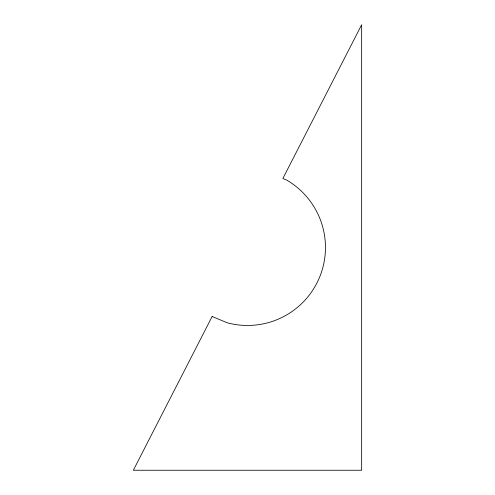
<?xml version="1.0" encoding="UTF-8"?>
<svg xmlns="http://www.w3.org/2000/svg" width="495" height="495" viewBox="0 0 495 495"><rect width="100%" height="100%" fill="white"/><g stroke="black" fill="none" stroke-linecap="round" stroke-linejoin="round"><path stroke-width="0.74" d="M212.132 316.515L133.341 470.25L361.659 470.25L361.659 24.75L282.868 178.485L286.481 179.982A77.963 77.963 0 0 1 227.323 322.808L212.132 316.515"/></g></svg>
